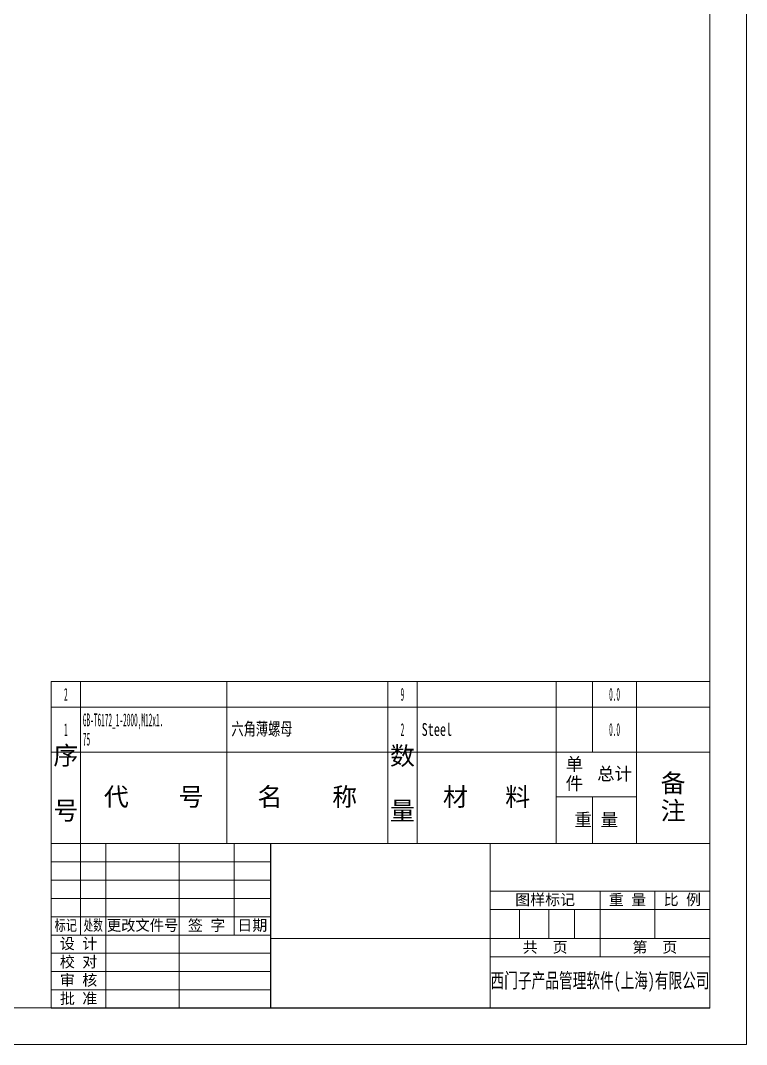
# Model space of a CAD drawing. Header units: millimetres. Extents: x 0 to 1675, y 0 to 1451.
# Drawn here: x 791 to 1188, y 0 to 560 of the extents above; entities that cross this region are included whole.
import ezdxf

# ---------------------------------------------------------------- set-up
doc = ezdxf.new("R2010")
doc.units = ezdxf.units.MM
doc.layers.add('170', color=7, linetype='Continuous', lineweight=18)
doc.layers.add('173', color=7, linetype='Continuous', lineweight=18)
doc.styles.add('chinesef_fs', font='')
doc.styles.get('chinesef_fs').set_extended_font_data('仿宋')

# ---------------------------------------------------------------- blocks, each defined once
blk = doc.blocks.new('TabularNote1')
at = {"layer": '170', "color": 9, "linetype": 'Continuous', "lineweight": 18}
for p, q in [((0, 0), (60, 0)), ((0, 0), (0, -13)), ((60, 0), (60, -13)), ((60, 0), (68, 0)), ((68, 0), (76, 0)), ((76, 0), (83, 0)), ((83, 0), (90, 0)), ((90, 0), (105, 0)), ((105, 0), (120, 0)), ((120, 0), (120, -13)), ((0, -13), (0, -18)), ((60, -13), (68, -13)), ((60, -13), (60, -18)), ((68, -13), (76, -13)), ((76, -13), (83, -13)), ((83, -13), (90, -13)), ((90, -13), (105, -13)), ((90, -13), (90, -18)), ((105, -13), (120, -13)), ((105, -13), (105, -18)), ((120, -13), (120, -18)), ((0, -18), (0, -26)), ((60, -18), (68, -18)), ((60, -18), (60, -26)), ((68, -18), (76, -18)), ((68, -18), (68, -26)), ((76, -18), (83, -18)), ((76, -18), (76, -26)), ((83, -18), (90, -18)), ((83, -18), (83, -26)), ((90, -18), (105, -18)), ((90, -18), (90, -26)), ((105, -18), (120, -18)), ((105, -18), (105, -26)), ((120, -18), (120, -26)), ((0, -26), (60, -26)), ((0, -26), (0, -31)), ((60, -26), (68, -26)), ((60, -26), (60, -31)), ((68, -26), (76, -26)), ((76, -26), (83, -26)), ((83, -26), (90, -26)), ((90, -26), (105, -26)), ((90, -26), (90, -31)), ((105, -26), (120, -26)), ((120, -26), (120, -31)), ((0, -31), (0, -45)), ((60, -31), (68, -31)), ((60, -31), (60, -45)), ((68, -31), (76, -31)), ((76, -31), (83, -31)), ((83, -31), (90, -31)), ((90, -31), (105, -31)), ((105, -31), (120, -31)), ((120, -31), (120, -45)), ((0, -45), (60, -45)), ((60, -45), (68, -45)), ((68, -45), (76, -45)), ((76, -45), (83, -45)), ((83, -45), (90, -45)), ((90, -45), (105, -45)), ((105, -45), (120, -45))]:
    blk.add_line(p, q, dxfattribs=at)
at = {"layer": '173', "color": 35, "linetype": 'Continuous', "lineweight": 13, "char_height": 3, "attachment_point": 5, "line_spacing_factor": 0.903614, "style": 'chinesef_fs'}
for s, insert, width in [('图样标记', (75, -15.5), 33.1543), ('重 量', (97.5, -15.5), 20.2971), ('比 例', (112.5, -15.5), 19.2686), ('共  页', (75, -28.5), 24.6514), ('第  页', (105, -28.5), 24.5143), ('{\\H1.35x;\\W0.6775;西门子产品管理软件(上海)有限公司}', (90, -38), 126.4691)]:
    blk.add_mtext(s, dxfattribs=dict(at, insert=insert, width=width))
blk = doc.blocks.new('TabularNote2')
at = {"layer": '170', "color": 9, "linetype": 'Continuous', "lineweight": 18}
for p, q in [((0, 0), (8, 0)), ((0, 0), (0, -5)), ((8, 0), (8, -5)), ((8, 0), (15, 0)), ((15, 0), (15, -5)), ((15, 0), (35, 0)), ((35, 0), (35, -5)), ((35, 0), (50, 0)), ((50, 0), (50, -5)), ((50, 0), (60, 0)), ((60, 0), (60, -5)), ((0, -5), (8, -5)), ((0, -5), (0, -10)), ((8, -5), (15, -5)), ((8, -5), (8, -10)), ((15, -5), (35, -5)), ((15, -5), (15, -10)), ((35, -5), (50, -5)), ((35, -5), (35, -10)), ((50, -5), (60, -5)), ((50, -5), (50, -10)), ((60, -5), (60, -10)), ((0, -10), (8, -10)), ((0, -10), (0, -15)), ((8, -10), (15, -10)), ((8, -10), (8, -15)), ((15, -10), (35, -10)), ((15, -10), (15, -15)), ((35, -10), (50, -10)), ((35, -10), (35, -15)), ((50, -10), (60, -10)), ((50, -10), (50, -15)), ((60, -10), (60, -15)), ((0, -15), (8, -15)), ((0, -15), (0, -20)), ((8, -15), (15, -15)), ((8, -15), (8, -20)), ((15, -15), (35, -15)), ((15, -15), (15, -20)), ((35, -15), (50, -15)), ((35, -15), (35, -20)), ((50, -15), (60, -15)), ((50, -15), (50, -20)), ((60, -15), (60, -20)), ((0, -20), (8, -20)), ((0, -20), (0, -25)), ((8, -20), (15, -20)), ((8, -20), (8, -25)), ((15, -20), (35, -20)), ((15, -20), (15, -25)), ((35, -20), (50, -20)), ((35, -20), (35, -25)), ((50, -20), (60, -20)), ((50, -20), (50, -25)), ((60, -20), (60, -25)), ((0, -25), (8, -25)), ((0, -25), (0, -30)), ((8, -25), (15, -25)), ((15, -25), (35, -25)), ((15, -25), (15, -30)), ((35, -25), (50, -25)), ((35, -25), (35, -30)), ((50, -25), (60, -25)), ((60, -25), (60, -30)), ((0, -30), (8, -30)), ((0, -30), (0, -35)), ((8, -30), (15, -30)), ((15, -30), (35, -30)), ((15, -30), (15, -35)), ((35, -30), (50, -30)), ((35, -30), (35, -35)), ((50, -30), (60, -30)), ((60, -30), (60, -35)), ((0, -35), (8, -35)), ((0, -35), (0, -40)), ((8, -35), (15, -35)), ((15, -35), (35, -35)), ((15, -35), (15, -40)), ((35, -35), (50, -35)), ((35, -35), (35, -40)), ((50, -35), (60, -35)), ((60, -35), (60, -40)), ((0, -40), (8, -40)), ((0, -40), (0, -45)), ((8, -40), (15, -40)), ((15, -40), (35, -40)), ((15, -40), (15, -45)), ((35, -40), (50, -40)), ((35, -40), (35, -45)), ((50, -40), (60, -40)), ((60, -40), (60, -45)), ((0, -45), (8, -45)), ((8, -45), (15, -45)), ((15, -45), (35, -45)), ((35, -45), (50, -45)), ((50, -45), (60, -45))]:
    blk.add_line(p, q, dxfattribs=at)
at = {"layer": '173', "color": 35, "linetype": 'Continuous', "lineweight": 13, "char_height": 3, "attachment_point": 5, "line_spacing_factor": 0.903614, "style": 'chinesef_fs'}
for s, insert, width in [('{\\W0.7488;标记}', (4, -22.5), 12.3488), ('{\\W0.6241;处数}', (11.5, -22.5), 10.2281), ('{\\W0.9537;更改文件号}', (25, -22.5), 40.5132), ('签 字', (42.5, -22.5), 20.2286), ('日期', (55, -22.5), 14.1257), ('设 计', (7.5, -27.5), 20.7771), ('校 对', (7.5, -32.5), 20.7429), ('审 核', (7.5, -37.5), 20.1257), ('批 准', (7.5, -42.5), 20.8114)]:
    blk.add_mtext(s, dxfattribs=dict(at, insert=insert, width=width))
blk = doc.blocks.new('TabularNote3')
at = {"layer": '170', "color": 3, "linetype": 'Continuous', "lineweight": 18}
for p, q in [((0, 44.25), (8, 44.25)), ((0, 44.25), (0, 37.25)), ((8, 44.25), (8, 37.25)), ((8, 44.25), (48, 44.25)), ((48, 44.25), (48, 37.25)), ((48, 44.25), (92, 44.25)), ((92, 44.25), (92, 37.25)), ((92, 44.25), (100, 44.25)), ((100, 44.25), (100, 37.25)), ((100, 44.25), (138, 44.25)), ((138, 44.25), (138, 37.25)), ((138, 44.25), (148, 44.25)), ((148, 44.25), (148, 37.25)), ((148, 44.25), (160, 44.25)), ((160, 44.25), (160, 37.25)), ((160, 44.25), (180, 44.25)), ((180, 44.25), (180, 37.25)), ((0, 37.25), (8, 37.25)), ((0, 37.25), (0, 25)), ((8, 37.25), (48, 37.25)), ((8, 37.25), (8, 25)), ((48, 37.25), (92, 37.25)), ((48, 37.25), (48, 25)), ((92, 37.25), (100, 37.25)), ((92, 37.25), (92, 25)), ((100, 37.25), (138, 37.25)), ((100, 37.25), (100, 25)), ((138, 37.25), (148, 37.25)), ((138, 37.25), (138, 25)), ((148, 37.25), (160, 37.25)), ((148, 37.25), (148, 25)), ((160, 37.25), (180, 37.25)), ((160, 37.25), (160, 25)), ((180, 37.25), (180, 25)), ((0, 25), (8, 25)), ((8, 25), (48, 25)), ((48, 25), (92, 25)), ((92, 25), (100, 25)), ((100, 25), (138, 25)), ((138, 25), (148, 25)), ((148, 25), (160, 25)), ((160, 25), (180, 25))]:
    blk.add_line(p, q, dxfattribs=at)
at = {"layer": '170', "color": 7, "linetype": 'Continuous', "lineweight": 18}
for p, q in [((0, 12.75), (0, 25)), ((0, 25), (8, 25)), ((8, 12.75), (8, 25)), ((8, 25), (48, 25)), ((48, 12.75), (48, 25)), ((48, 25), (92, 25)), ((92, 12.75), (92, 25)), ((92, 25), (100, 25)), ((100, 12.75), (100, 25)), ((100, 25), (138, 25)), ((138, 12.75), (138, 25)), ((138, 25), (148, 25)), ((148, 25), (160, 25)), ((160, 12.75), (160, 25)), ((160, 25), (180, 25)), ((180, 12.75), (180, 25)), ((0, 0), (0, 12.75)), ((8, 0), (8, 12.75)), ((48, 0), (48, 12.75)), ((92, 0), (92, 12.75)), ((100, 0), (100, 12.75)), ((138, 0), (138, 12.75)), ((138, 12.75), (148, 12.75)), ((148, 0), (148, 12.75)), ((148, 12.75), (160, 12.75)), ((160, 0), (160, 12.75)), ((180, 0), (180, 12.75)), ((0, 0), (8, 0)), ((8, 0), (48, 0)), ((48, 0), (92, 0)), ((92, 0), (100, 0)), ((100, 0), (138, 0)), ((138, 0), (148, 0)), ((148, 0), (160, 0)), ((160, 0), (180, 0))]:
    blk.add_line(p, q, dxfattribs=at)
at = {"layer": '173', "color": 5, "linetype": 'Continuous', "lineweight": 13, "line_spacing_factor": 0.903614, "style": 'chinesef_fs'}
for s, insert, char_height, width, attachment_point in [('{\\W0.35;2}', (4, 40.75), 3.5, 1.386, 5), ('{\\W0.35;9}', (96, 40.75), 3.5, 1.442, 5), ('{\\W0.35;0.0}', (154, 40.75), 3.5, 5.026, 5), ('{\\W0.35;GB-T6172_1-2000,M12x1.\\P75}', (8.637, 31.125), 3.5, 38.178, 4), ('{\\W0.7;六角薄螺母}', (49.25, 31.125), 3.5, 34.832, 4), ('{\\W0.35;1}', (4, 31.125), 3.5, 1.022, 5), ('{\\W0.35;2}', (96, 31.125), 3.5, 1.386, 5), ('{\\W0.7;Steel}', (101.25, 31.125), 3.5, 16.912, 4), ('{\\W0.35;0.0}', (154, 31.125), 3.5, 5.026, 5), ('单\\P件', (143, 18.875), 3.5, 8.88, 5), ('总计', (154, 18.875), 3.5, 18.64, 5), ('备\\P注', (170, 12.5), 5, 12.51429, 5), ('重 量', (149, 6.375), 3.5, 23.68, 5)]:
    blk.add_mtext(s, dxfattribs=dict(at, insert=insert, char_height=char_height, width=width, attachment_point=attachment_point))
at = {"layer": '173', "color": 4, "linetype": 'Continuous', "lineweight": 13, "char_height": 5, "attachment_point": 5, "line_spacing_factor": 0.903614, "style": 'chinesef_fs'}
for s, insert, width in [('序\\P\\P号\\P ', (4, 12.5), 12.22857), ('数\\P\\P量\\P ', (96, 12.5), 12.8), ('代    号', (28, 12.5), 56.05714), ('名    称', (70, 12.5), 55.88571), ('材   料', (119, 12.5), 49.37143)]:
    blk.add_mtext(s, dxfattribs=dict(at, insert=insert, width=width))

msp = doc.modelspace()

# ---------------------------------------------------------------- linework, layer by layer
at = {"layer": '170', "color": 3, "linetype": 'Continuous', "lineweight": 13}
for p, q in [((1188, 0), (1188, 840)), ((0, 0), (1188, 0))]:
    msp.add_line(p, q, dxfattribs=at)
at = {"layer": '170', "color": 3, "linetype": 'Continuous', "lineweight": 18}
for p, q in [((1168, 20), (1168, 820)), ((50, 20), (1168, 20))]:
    msp.add_line(p, q, dxfattribs=at)

# ---------------------------------------------------------------- block references
at = {"layer": '170', "color": 3, "linetype": 'Continuous', "lineweight": 18, "xscale": 2, "yscale": 2, "zscale": 2}
for name, p in [('TabularNote3', (807.85691, 109.91251)), ('TabularNote2', (807.78513, 109.86208)), ('TabularNote1', (927.90325, 109.90488))]:
    msp.add_blockref(name, p, dxfattribs=at)

doc.saveas('drawing.dxf')
